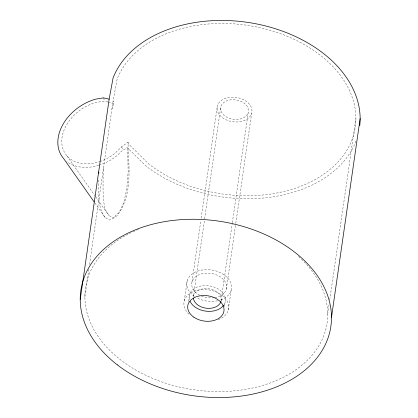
<?xml version="1.0" encoding="UTF-8"?>
<svg xmlns="http://www.w3.org/2000/svg" width="418" height="418" viewBox="0 0 418 418"><rect width="100%" height="100%" fill="white"/><g stroke="black" fill="none" stroke-linecap="round" stroke-linejoin="round"><path stroke-width="0.31" stroke-dasharray="2.09 1.57" d="M127.981 142.24L129.528 144.968L148.886 164.091A122.051 85.241 8.2 0 0 334.149 165.836A122.051 85.241 8.2 0 0 285.525 35.567A122.051 85.241 8.2 0 0 117.15 79.059L113.095 100.952L103.58 167.001L103.053 178.564L103.053 191.397L103.716 201.774L104.986 208.99L108.811 215.427L112.897 217.768L116.972 215.855C133.039 195.112 128.707 166.902 127.981 142.24L121.711 146.791L114.731 153.463A37.85 27.729 -35.1 0 1 101.067 161.149M84.88 296.78L88.877 269.02M89.53 264.5L103.58 167.001M184.301 300.777L187.165 280.896M188.461 301.53L189.448 294.695M192.003 281.92L200.823 220.688M201.194 218.112L217.355 105.968M193.591 295.573L204.554 219.507M204.648 218.865L220.809 106.7M221.085 300.714L232.23 223.364M232.324 222.716L248.208 112.489A14.034 9.802 8.2 0 0 229.984 99.944A14.034 9.802 8.2 0 0 225.339 116.35A14.034 9.802 8.2 0 0 248.208 112.489M226.31 289.167L235.689 224.074M235.783 223.426L251.662 113.221A17.572 12.274 8.2 0 0 228.839 97.509A17.572 12.274 8.2 0 0 223.024 118.054A17.572 12.274 8.2 0 0 251.662 113.221M224.508 306.582L225.135 302.235M228.28 310.067L231.144 290.186M327.702 314.064L329.191 303.724M329.75 299.847L355.922 118.237M111.94 108.973L113.633 103.795L113.095 100.952M355.953 141.19A126.293 88.208 8.2 0 1 145.908 165.988L127.208 147.517L125.144 149.022L122.892 149.968L116.768 155.825A42.098 30.838 -35.1 0 1 99.312 165.152M107.734 101.976L104.636 101.046L95.717 102.52A37.85 27.729 -35.1 0 0 61.833 143.431A37.85 27.729 -35.1 0 0 100.461 161.369M108.325 102.159L113.633 103.795M94.943 203.08L105.043 217.433L109.589 220.04L114.124 217.914L115.958 214.983L119.167 212.391L123.697 202.876L126.764 189.098L128.148 172.002L127.762 152.748L127.208 147.517M66.854 155.789L95.325 196.256M95.701 196.789L108.811 215.427M105.043 217.433C96.642 206.325 99.312 191.418 98.643 178.381M103.45 97.869L104.636 101.046M121.711 146.791L122.892 149.968M301.477 259.186A122.051 85.241 8.2 0 1 281.162 378.353A122.051 85.241 8.2 0 1 110.321 350.901A122.051 85.241 8.2 0 1 132.417 232.021M133.008 231.75A122.051 85.241 8.2 0 1 136.002 230.417M136.608 230.161A122.051 85.241 8.2 0 1 138.442 229.404M298.577 256.49A122.051 85.241 8.2 0 1 301.002 258.732M199.762 295.26A17.572 12.274 8.2 0 1 196.873 275.864A17.572 12.274 8.2 0 1 224.011 280.133A17.572 12.274 8.2 0 1 214.821 297.626M214.204 297.72A17.572 12.274 8.2 0 1 201.471 296.059M194.433 296.388A22.525 15.732 8.2 0 1 193.926 272.829A22.525 15.732 8.2 0 1 227.12 277.4A22.525 15.732 8.2 0 1 220.563 299.988M217.637 300.798A22.525 15.732 8.2 0 1 197.035 297.961M189.009 314.226A22.525 15.732 8.2 0 1 193.116 291.665A22.525 15.732 8.2 0 1 225.192 298.316A22.525 15.732 8.2 0 1 217.13 320.057M193.362 296.832A14.034 9.802 8.2 0 1 208.619 288.754A14.034 9.802 8.2 0 1 221.138 300.735M189.469 299.706A18.277 12.765 8.2 0 1 209.219 285.844A18.277 12.765 8.2 0 1 223.954 304.821M98.716 165.335A42.098 30.838 -35.1 0 1 66.687 161.442"/><path stroke-width="0.63" d="M98.789 173.256L98.847 171.981M359.773 125.578A126.293 88.208 8.2 0 0 255.529 23.711A126.293 88.208 8.2 0 0 113.069 77.999L109.15 99.139L80.225 299.46M331.495 317.351L360.144 118.54M109.15 99.139L103.45 97.869L95.623 99.165A42.098 30.838 -35.1 0 0 63.52 158.412L94.196 202.014M220.991 301.357A14.034 9.802 8.2 0 1 206.419 308.233A14.034 9.802 8.2 0 1 193.367 298.123M223.625 305.302A18.277 12.765 8.2 0 1 206.158 311.191A18.277 12.765 8.2 0 1 190.091 301.368M117.259 364.799A126.293 88.208 8.2 0 0 327.299 340.001A126.293 88.208 8.2 0 0 173.021 220.417A126.293 88.208 8.2 0 0 117.259 364.799M193.91 317.205A18.277 12.765 8.2 0 0 223.703 312.178A18.277 12.765 8.2 0 0 199.966 295.834A18.277 12.765 8.2 0 0 193.91 317.205"/></g></svg>
